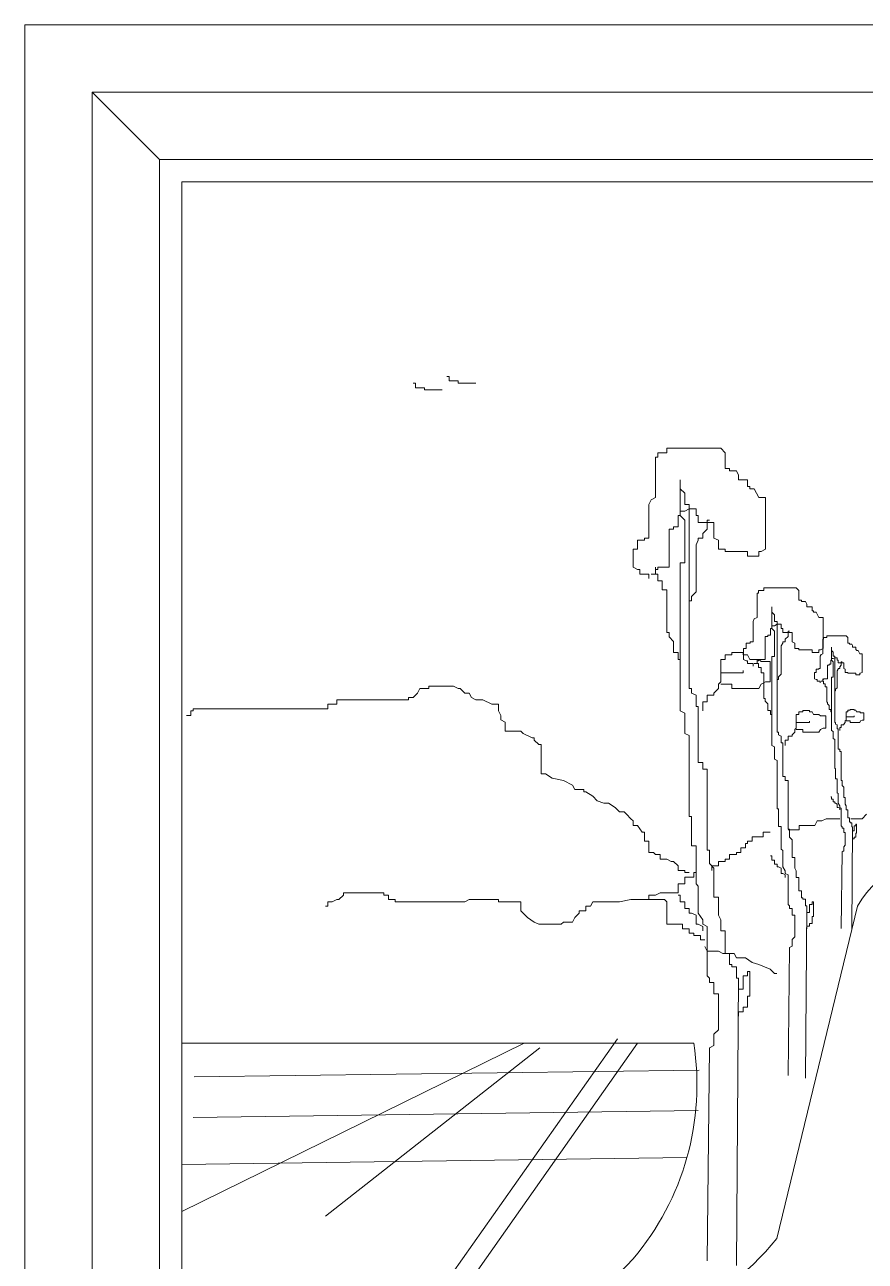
# Model space of a CAD drawing. Header units: millimetres. Extents: x 71641 to 191108, y -23091 to 29972.
# Drawn here: x 158688.5 to 158797, y -16751.8 to -16592.1 of the extents above; entities that cross this region are included whole.
import ezdxf

# ---------------------------------------------------------------- set-up
doc = ezdxf.new("R2010")
doc.units = ezdxf.units.MM
doc.layers.add('8', color=8, linetype='Continuous', lineweight=0)

msp = doc.modelspace()

# ---------------------------------------------------------------- linework, layer by layer
at = {"layer": '8'}
for p, q in [((158878.96, -16592.12), (158688.5, -16592.12)), ((158688.5, -16592.12), (158688.5, -16782.2)), ((158697.2, -16600.82), (158705.9, -16609.51)), ((158870.26, -16600.82), (158697.2, -16600.82)), ((158697.2, -16600.82), (158697.2, -16773.5)), ((158861.57, -16609.51), (158705.9, -16609.51)), ((158705.9, -16609.51), (158705.9, -16764.81)), ((158858.67, -16612.41), (158708.79, -16612.41)), ((158708.79, -16612.41), (158708.79, -16761.91)), ((158773.15, -16652.03), (158773.15, -16650.87)), ((158773.73, -16652.61), (158773.15, -16652.03)), ((158773.73, -16654.06), (158773.73, -16652.61)), ((158774.31, -16654.06), (158773.73, -16654.06)), ((158774.31, -16677.84), (158774.31, -16654.06)), ((158773.15, -16655.51), (158772.86, -16655.51)), ((158772.86, -16655.51), (158772.86, -16656.96)), ((158773.73, -16656.09), (158773.15, -16655.51)), ((158772.28, -16657.25), (158771.7, -16657.25)), ((158771.7, -16657.25), (158771.7, -16662.18)), ((158772.86, -16656.96), (158772.28, -16656.96)), ((158772.28, -16656.96), (158772.28, -16657.25)), ((158773.73, -16661.6), (158773.73, -16656.09)), ((158776.05, -16657.83), (158776.63, -16657.25)), ((158776.63, -16656.09), (158776.92, -16656.09)), ((158776.63, -16657.25), (158776.63, -16656.09)), ((158775.18, -16659.28), (158775.47, -16658.7)), ((158775.47, -16658.41), (158776.05, -16658.41)), ((158775.47, -16658.7), (158775.47, -16658.41)), ((158776.05, -16658.41), (158776.05, -16657.83)), ((158775.18, -16665.37), (158775.18, -16659.28)), ((158769.96, -16663.05), (158769.96, -16662.18)), ((158771.7, -16662.18), (158770.25, -16662.18)), ((158770.25, -16662.18), (158770.25, -16662.47)), ((158773.15, -16680.73), (158773.15, -16661.6)), ((158773.15, -16661.6), (158773.73, -16661.6)), ((158769.96, -16663.05), (158769.38, -16663.05)), ((158770.25, -16662.47), (158769.96, -16662.47)), ((158769.96, -16662.47), (158769.96, -16663.05)), ((158770.25, -16663.05), (158769.96, -16663.05)), ((158770.25, -16663.92), (158770.25, -16663.05)), ((158770.83, -16663.92), (158770.25, -16663.92)), ((158770.83, -16665.08), (158770.83, -16663.92)), ((158771.41, -16665.08), (158770.83, -16665.08)), ((158771.41, -16670.59), (158771.41, -16665.08)), ((158774.6, -16665.95), (158775.18, -16665.37)), ((158774.31, -16666.53), (158774.6, -16666.53)), ((158774.31, -16668.85), (158774.31, -16666.53)), ((158774.6, -16666.53), (158774.6, -16665.95)), ((158784.97, -16667.98), (158784.97, -16667.28)), ((158785.32, -16668.33), (158784.97, -16667.98)), ((158785.32, -16669.2), (158785.32, -16668.33)), ((158784.97, -16670.07), (158784.8, -16670.07)), ((158784.8, -16670.07), (158784.8, -16670.94)), ((158785.32, -16670.41), (158784.97, -16670.07)), ((158785.67, -16669.2), (158785.32, -16669.2)), ((158785.67, -16683.46), (158785.67, -16669.2)), ((158771.7, -16670.59), (158771.41, -16670.59)), ((158771.7, -16671.17), (158771.7, -16670.59)), ((158772.28, -16671.75), (158771.7, -16671.17)), ((158772.28, -16673.2), (158772.28, -16671.75)), ((158784.45, -16671.11), (158784.11, -16671.11)), ((158784.11, -16671.11), (158784.11, -16674.07)), ((158784.8, -16670.94), (158784.45, -16670.94)), ((158784.45, -16670.94), (158784.45, -16671.11)), ((158785.32, -16673.72), (158785.32, -16670.41)), ((158786.37, -16671.98), (158786.37, -16671.81)), ((158786.37, -16671.81), (158786.71, -16671.81)), ((158786.71, -16671.46), (158787.06, -16671.11)), ((158786.71, -16671.81), (158786.71, -16671.46)), ((158787.06, -16671.11), (158787.06, -16670.41)), ((158787.06, -16670.41), (158787.24, -16670.41)), ((158772.86, -16673.2), (158772.28, -16673.2)), ((158772.86, -16674.07), (158772.86, -16673.2)), ((158786.19, -16672.33), (158786.37, -16671.98)), ((158786.19, -16675.98), (158786.19, -16672.33)), ((158792.69, -16672.93), (158792.69, -16672.51)), ((158792.9, -16673.14), (158792.69, -16672.93)), ((158792.9, -16673.66), (158792.9, -16673.14)), ((158773.15, -16674.07), (158772.86, -16674.07)), ((158773.15, -16674.36), (158773.15, -16674.07)), ((158783.06, -16674.59), (158782.71, -16674.59)), ((158783.06, -16674.59), (158783.06, -16674.07)), ((158783.24, -16674.24), (158783.06, -16674.24)), ((158783.06, -16674.24), (158783.06, -16674.59)), ((158783.24, -16674.59), (158783.06, -16674.59)), ((158784.11, -16674.07), (158783.24, -16674.07)), ((158783.24, -16674.07), (158783.24, -16674.24)), ((158783.24, -16675.11), (158783.24, -16674.59)), ((158784.97, -16685.2), (158784.97, -16673.72)), ((158784.97, -16673.72), (158785.32, -16673.72)), ((158792.37, -16674.81), (158792.16, -16674.81)), ((158792.16, -16674.81), (158792.16, -16676.58)), ((158792.58, -16674.7), (158792.37, -16674.7)), ((158792.37, -16674.7), (158792.37, -16674.81)), ((158792.69, -16674.18), (158792.58, -16674.18)), ((158792.58, -16674.18), (158792.58, -16674.7)), ((158792.9, -16674.39), (158792.69, -16674.18)), ((158793.1, -16673.66), (158792.9, -16673.66)), ((158792.9, -16676.37), (158792.9, -16674.39)), ((158793.1, -16682.22), (158793.1, -16673.66)), ((158793.73, -16675.02), (158793.94, -16674.81)), ((158793.73, -16675.23), (158793.73, -16675.02)), ((158793.94, -16674.39), (158794.04, -16674.39)), ((158793.94, -16674.81), (158793.94, -16674.39)), ((158778.37, -16675.81), (158781.26, -16675.81)), ((158778.37, -16676.97), (158778.37, -16675.81)), ((158781.26, -16675.81), (158781.26, -16675.52)), ((158783.58, -16675.11), (158783.24, -16675.11)), ((158783.58, -16675.81), (158783.58, -16675.11)), ((158783.93, -16675.81), (158783.58, -16675.81)), ((158783.93, -16679.11), (158783.93, -16675.81)), ((158785.67, -16678.07), (158785.67, -16676.68)), ((158785.67, -16676.68), (158785.84, -16676.68)), ((158785.84, -16676.33), (158786.19, -16675.98)), ((158785.84, -16676.68), (158785.84, -16676.33)), ((158791.54, -16676.9), (158791.54, -16676.58)), ((158791.64, -16676.69), (158791.54, -16676.69)), ((158791.54, -16676.69), (158791.54, -16676.9)), ((158792.16, -16676.58), (158791.64, -16676.58)), ((158791.64, -16676.58), (158791.64, -16676.69)), ((158792.69, -16683.26), (158792.69, -16676.37)), ((158792.69, -16676.37), (158792.9, -16676.37)), ((158793.42, -16675.54), (158793.52, -16675.33)), ((158793.42, -16677.73), (158793.42, -16675.54)), ((158793.52, -16675.23), (158793.73, -16675.23)), ((158793.52, -16675.33), (158793.52, -16675.23)), ((158739.23, -16678.42), (158739.52, -16677.84)), ((158739.52, -16677.84), (158740.68, -16677.84)), ((158740.68, -16677.84), (158740.68, -16677.55)), ((158740.68, -16677.55), (158743.87, -16677.55)), ((158743.87, -16677.55), (158744.45, -16677.84)), ((158744.45, -16677.84), (158744.74, -16677.84)), ((158744.74, -16677.84), (158745.32, -16678.42)), ((158774.6, -16677.84), (158774.31, -16677.84)), ((158774.6, -16678.42), (158774.6, -16677.84)), ((158777.5, -16678.42), (158778.08, -16677.84)), ((158778.08, -16677.26), (158778.37, -16676.97)), ((158778.08, -16677.84), (158778.08, -16677.26)), ((158791.54, -16676.9), (158791.33, -16676.9)), ((158791.64, -16676.9), (158791.54, -16676.9)), ((158791.64, -16677.21), (158791.64, -16676.9)), ((158791.85, -16677.21), (158791.64, -16677.21)), ((158791.85, -16677.63), (158791.85, -16677.21)), ((158792.06, -16677.63), (158791.85, -16677.63)), ((158792.06, -16679.61), (158792.06, -16677.63)), ((158793.1, -16678.15), (158793.21, -16678.15)), ((158793.1, -16678.98), (158793.1, -16678.15)), ((158793.21, -16677.94), (158793.42, -16677.73)), ((158793.21, -16678.15), (158793.21, -16677.94)), ((158727.63, -16680.44), (158727.63, -16679.86)), ((158727.63, -16679.86), (158728.79, -16679.86)), ((158728.79, -16679.86), (158728.79, -16679.29)), ((158728.79, -16679.29), (158738.07, -16679.29)), ((158738.07, -16679.29), (158738.07, -16679)), ((158738.07, -16679), (158738.65, -16679)), ((158738.65, -16679), (158739.23, -16678.42)), ((158745.32, -16678.42), (158745.9, -16678.42)), ((158745.9, -16678.42), (158746.19, -16679)), ((158746.19, -16679), (158746.77, -16679.29)), ((158746.77, -16679.29), (158747.64, -16679.29)), ((158747.64, -16679.29), (158748.8, -16679.86)), ((158748.8, -16679.86), (158749.67, -16679.86)), ((158749.67, -16679.86), (158749.67, -16680.73)), ((158775.18, -16678.71), (158774.6, -16678.42)), ((158775.18, -16680.15), (158775.18, -16678.71)), ((158776.05, -16680.73), (158776.05, -16679.57)), ((158776.05, -16679.57), (158776.63, -16679.57)), ((158776.63, -16678.71), (158777.5, -16678.71)), ((158776.63, -16679.57), (158776.63, -16678.71)), ((158777.5, -16678.71), (158777.5, -16678.42)), ((158784.11, -16679.11), (158783.93, -16679.11)), ((158784.11, -16679.46), (158784.11, -16679.11)), ((158784.45, -16679.81), (158784.11, -16679.46)), ((158784.45, -16680.68), (158784.45, -16679.81)), ((158792.16, -16679.61), (158792.06, -16679.61)), ((158792.16, -16679.82), (158792.16, -16679.61)), ((158792.37, -16680.03), (158792.16, -16679.82)), ((158709.37, -16681.31), (158709.95, -16681.31)), ((158709.95, -16681.31), (158709.95, -16680.73)), ((158709.95, -16680.73), (158710.24, -16680.73)), ((158710.24, -16680.73), (158710.24, -16680.44)), ((158710.24, -16680.44), (158727.63, -16680.44)), ((158749.67, -16680.73), (158749.96, -16681.31)), ((158749.96, -16681.31), (158749.96, -16681.89)), ((158773.73, -16681.02), (158773.15, -16680.73)), ((158773.73, -16683.63), (158773.73, -16681.02)), ((158775.47, -16680.15), (158775.18, -16680.15)), ((158775.47, -16687.4), (158775.47, -16680.15)), ((158784.8, -16680.68), (158784.45, -16680.68)), ((158784.8, -16681.2), (158784.8, -16680.68)), ((158784.97, -16681.2), (158784.8, -16681.2)), ((158784.97, -16681.37), (158784.97, -16681.2)), ((158792.37, -16680.55), (158792.37, -16680.03)), ((158792.58, -16680.55), (158792.37, -16680.55)), ((158792.58, -16680.86), (158792.58, -16680.55)), ((158792.69, -16680.86), (158792.58, -16680.86)), ((158792.69, -16680.97), (158792.69, -16680.86)), ((158795.61, -16681.49), (158795.61, -16681.38)), ((158749.96, -16681.89), (158750.53, -16682.18)), ((158750.53, -16682.18), (158750.53, -16683.34)), ((158787.93, -16683.11), (158788.11, -16682.94)), ((158788.11, -16682.94), (158788.11, -16682.24)), ((158788.11, -16682.24), (158789.85, -16682.24)), ((158789.85, -16682.24), (158789.85, -16682.07)), ((158793.21, -16682.22), (158793.1, -16682.22)), ((158793.21, -16682.43), (158793.21, -16682.22)), ((158793.42, -16682.53), (158793.21, -16682.43)), ((158793.42, -16683.05), (158793.42, -16682.53)), ((158793.52, -16683.05), (158793.42, -16683.05)), ((158793.52, -16685.66), (158793.52, -16683.05)), ((158793.73, -16682.85), (158793.94, -16682.85)), ((158793.73, -16683.26), (158793.73, -16682.85)), ((158793.94, -16682.53), (158794.25, -16682.53)), ((158793.94, -16682.85), (158793.94, -16682.53)), ((158794.25, -16682.43), (158794.46, -16682.22)), ((158794.25, -16682.53), (158794.25, -16682.43)), ((158794.46, -16682.01), (158794.56, -16681.91)), ((158794.46, -16682.22), (158794.46, -16682.01)), ((158794.56, -16681.49), (158795.61, -16681.49)), ((158794.56, -16681.91), (158794.56, -16681.49)), ((158750.53, -16683.34), (158752.56, -16683.34)), ((158752.56, -16683.34), (158752.85, -16683.63)), ((158752.85, -16683.63), (158754.01, -16684.21)), ((158754.01, -16684.21), (158754.3, -16684.21)), ((158754.3, -16684.21), (158754.3, -16684.5)), ((158754.3, -16684.5), (158754.88, -16685.08)), ((158774.31, -16683.92), (158773.73, -16683.63)), ((158774.31, -16694.36), (158774.31, -16683.92)), ((158785.84, -16683.46), (158785.67, -16683.46)), ((158785.84, -16683.81), (158785.84, -16683.46)), ((158786.19, -16683.98), (158785.84, -16683.81)), ((158786.19, -16684.85), (158786.19, -16683.98)), ((158786.71, -16685.2), (158786.71, -16684.5)), ((158786.71, -16684.5), (158787.06, -16684.5)), ((158787.06, -16684.5), (158787.06, -16683.98)), ((158787.06, -16683.98), (158787.58, -16683.98)), ((158787.58, -16683.81), (158787.93, -16683.46)), ((158787.58, -16683.98), (158787.58, -16683.81)), ((158787.93, -16683.46), (158787.93, -16683.11)), ((158792.9, -16683.37), (158792.69, -16683.26)), ((158792.9, -16684.31), (158792.9, -16683.37)), ((158793.1, -16684.41), (158792.9, -16684.31)), ((158793.1, -16688.17), (158793.1, -16684.41)), ((158754.88, -16685.08), (158755.17, -16685.08)), ((158755.17, -16685.08), (158755.17, -16688.85)), ((158785.32, -16685.37), (158784.97, -16685.2)), ((158785.32, -16686.94), (158785.32, -16685.37)), ((158786.37, -16684.85), (158786.19, -16684.85)), ((158786.37, -16689.2), (158786.37, -16684.85)), ((158793.73, -16685.66), (158793.52, -16685.66)), ((158793.73, -16685.98), (158793.73, -16685.66)), ((158793.94, -16685.98), (158793.73, -16685.98)), ((158793.94, -16689.73), (158793.94, -16685.98)), ((158776.05, -16687.4), (158775.47, -16687.4)), ((158776.05, -16688.27), (158776.05, -16687.4)), ((158785.67, -16687.11), (158785.32, -16686.94)), ((158785.67, -16693.37), (158785.67, -16687.11)), ((158755.17, -16688.85), (158755.75, -16688.85)), ((158755.75, -16688.85), (158756.62, -16689.43)), ((158756.62, -16689.43), (158758.07, -16689.72)), ((158776.63, -16688.27), (158776.05, -16688.27)), ((158776.63, -16698.71), (158776.63, -16688.27)), ((158786.71, -16689.2), (158786.37, -16689.2)), ((158786.71, -16689.72), (158786.71, -16689.2)), ((158793.21, -16688.17), (158793.1, -16688.17)), ((158793.21, -16689.52), (158793.21, -16688.17)), ((158758.07, -16689.72), (158759.23, -16690.3)), ((158759.23, -16690.3), (158759.52, -16690.88)), ((158759.52, -16690.88), (158760.68, -16690.88)), ((158760.68, -16690.88), (158760.68, -16691.17)), ((158787.06, -16689.72), (158786.71, -16689.72)), ((158787.06, -16695.98), (158787.06, -16689.72)), ((158793.42, -16689.52), (158793.21, -16689.52)), ((158793.42, -16691.3), (158793.42, -16689.52)), ((158794.04, -16689.73), (158793.94, -16689.73)), ((158794.04, -16690.36), (158794.04, -16689.73)), ((158794.25, -16690.57), (158794.04, -16690.36)), ((158794.25, -16691.92), (158794.25, -16690.57)), ((158760.68, -16691.17), (158760.97, -16691.17)), ((158760.97, -16691.17), (158761.84, -16691.75)), ((158761.84, -16691.75), (158762.42, -16692.33)), ((158762.42, -16692.33), (158763.29, -16692.62)), ((158763.29, -16692.62), (158763.87, -16692.62)), ((158763.87, -16692.62), (158764.74, -16693.2)), ((158792.69, -16691.82), (158792.58, -16691.82)), ((158792.69, -16692.13), (158792.69, -16691.82)), ((158792.9, -16692.13), (158792.69, -16692.13)), ((158792.9, -16692.45), (158792.9, -16692.13)), ((158793.1, -16692.45), (158792.9, -16692.45)), ((158793.1, -16692.66), (158793.1, -16692.45)), ((158793.21, -16692.66), (158793.1, -16692.66)), ((158793.42, -16692.76), (158793.21, -16692.66)), ((158793.52, -16691.4), (158793.42, -16691.3)), ((158793.52, -16692.66), (158793.52, -16691.4)), ((158793.73, -16692.97), (158793.52, -16692.66)), ((158794.46, -16691.92), (158794.25, -16691.92)), ((158794.46, -16692.76), (158794.46, -16691.92)), ((158764.74, -16693.2), (158765.32, -16693.78)), ((158765.32, -16693.78), (158765.9, -16693.78)), ((158765.9, -16693.78), (158766.19, -16694.07)), ((158766.19, -16694.07), (158766.77, -16694.65)), ((158785.84, -16693.37), (158785.67, -16693.37)), ((158785.84, -16695.64), (158785.84, -16693.37)), ((158793.42, -16693.18), (158793.42, -16692.76)), ((158793.52, -16693.18), (158793.42, -16693.18)), ((158793.73, -16693.28), (158793.52, -16693.18)), ((158793.73, -16693.18), (158793.73, -16692.97)), ((158793.94, -16693.28), (158793.73, -16693.18)), ((158793.73, -16693.49), (158793.73, -16693.28)), ((158793.94, -16695.58), (158793.94, -16693.28)), ((158794.56, -16692.97), (158794.46, -16692.76)), ((158794.56, -16693.49), (158794.56, -16692.97)), ((158794.77, -16693.49), (158794.56, -16693.49)), ((158794.77, -16694.53), (158794.77, -16693.49)), ((158796.63, -16694.65), (158797.21, -16694.07)), ((158766.77, -16694.65), (158767.06, -16694.94)), ((158767.06, -16694.94), (158767.06, -16695.52)), ((158767.06, -16695.52), (158767.64, -16695.52)), ((158767.64, -16695.52), (158768.22, -16696.39)), ((158774.6, -16694.36), (158774.31, -16694.36)), ((158774.6, -16698.13), (158774.6, -16694.36)), ((158786.19, -16695.64), (158785.84, -16695.64)), ((158786.19, -16698.59), (158786.19, -16695.64)), ((158788.51, -16696.1), (158788.51, -16695.52)), ((158788.51, -16695.52), (158790.54, -16695.52)), ((158790.54, -16695.52), (158790.83, -16694.94)), ((158790.83, -16694.94), (158791.41, -16694.94)), ((158791.41, -16694.94), (158791.99, -16694.65)), ((158791.99, -16694.65), (158793.73, -16694.65)), ((158794.04, -16695.68), (158793.94, -16695.58)), ((158794.04, -16695.89), (158794.04, -16695.68)), ((158794.98, -16694.53), (158794.77, -16694.53)), ((158794.98, -16695.06), (158794.98, -16694.53)), ((158795.09, -16695.06), (158794.98, -16695.06)), ((158795.09, -16695.16), (158795.09, -16695.06)), ((158795.3, -16695.16), (158795.09, -16695.16)), ((158795.18, -16694.65), (158796.63, -16694.65)), ((158795.3, -16695.68), (158795.3, -16695.16)), ((158795.3, -16709.04), (158795.4, -16695.68)), ((158795.4, -16695.68), (158795.3, -16695.68)), ((158795.61, -16695.58), (158795.82, -16695.58)), ((158795.61, -16696.2), (158795.61, -16695.58)), ((158795.82, -16695.37), (158795.92, -16695.37)), ((158795.82, -16695.58), (158795.82, -16695.37)), ((158795.92, -16695.37), (158795.92, -16696.52)), ((158768.22, -16696.39), (158768.51, -16696.39)), ((158768.51, -16696.39), (158768.51, -16697.55)), ((158782.42, -16697.55), (158782.42, -16696.97)), ((158782.42, -16696.97), (158783.87, -16696.97)), ((158783.87, -16696.97), (158783.87, -16696.39)), ((158783.87, -16696.39), (158784.74, -16696.39)), ((158787.24, -16695.98), (158787.06, -16695.98)), ((158787.06, -16696.1), (158788.51, -16696.1)), ((158787.24, -16697.03), (158787.24, -16695.98)), ((158787.58, -16697.37), (158787.24, -16697.03)), ((158787.58, -16699.64), (158787.58, -16697.37)), ((158794.25, -16695.89), (158794.04, -16695.89)), ((158794.25, -16696.41), (158794.25, -16695.89)), ((158794.46, -16696.41), (158794.25, -16696.41)), ((158794.46, -16698.08), (158794.46, -16696.41)), ((158795.4, -16696.2), (158795.61, -16696.2)), ((158795.4, -16697.25), (158795.4, -16697.46)), ((158795.61, -16697.25), (158795.4, -16697.25)), ((158795.61, -16697.04), (158795.61, -16697.25)), ((158795.82, -16697.04), (158795.61, -16697.04)), ((158795.82, -16696.52), (158795.82, -16697.04)), ((158795.92, -16696.52), (158795.82, -16696.52)), ((158768.51, -16697.55), (158769.09, -16697.55)), ((158769.09, -16697.55), (158769.09, -16699)), ((158769.09, -16699), (158769.67, -16699)), ((158769.67, -16699), (158769.96, -16699.29)), ((158775.18, -16698.13), (158774.6, -16698.13)), ((158775.18, -16703.06), (158775.18, -16698.13)), ((158776.92, -16698.71), (158776.63, -16698.71)), ((158776.92, -16700.45), (158776.92, -16698.71)), ((158780.39, -16699.29), (158780.39, -16699)), ((158780.39, -16699), (158780.97, -16699)), ((158780.97, -16699), (158780.97, -16698.42)), ((158780.97, -16698.42), (158781.55, -16698.42)), ((158781.55, -16698.42), (158781.55, -16697.84)), ((158781.55, -16697.84), (158781.84, -16697.84)), ((158781.84, -16697.84), (158781.84, -16697.55)), ((158781.84, -16697.55), (158782.42, -16697.55)), ((158786.37, -16698.77), (158786.19, -16698.59)), ((158786.37, -16700.85), (158786.37, -16698.77)), ((158793.94, -16708.83), (158794.04, -16698.92)), ((158794.04, -16698.92), (158794.25, -16698.81)), ((158794.25, -16698.29), (158794.46, -16698.08)), ((158794.25, -16698.81), (158794.25, -16698.29)), ((158769.96, -16699.29), (158770.54, -16699.29)), ((158770.54, -16699.29), (158770.54, -16699.87)), ((158770.54, -16699.87), (158771.41, -16699.87)), ((158771.41, -16699.87), (158771.99, -16700.16)), ((158771.99, -16700.16), (158772.28, -16700.16)), ((158772.28, -16700.16), (158772.86, -16700.74)), ((158777.5, -16701.03), (158776.92, -16700.45)), ((158778.08, -16700.74), (158778.08, -16700.16)), ((158778.08, -16700.16), (158778.95, -16700.16)), ((158778.95, -16700.16), (158778.95, -16699.87)), ((158778.95, -16699.87), (158779.52, -16699.87)), ((158779.52, -16699.87), (158779.52, -16699.29)), ((158779.52, -16699.29), (158780.39, -16699.29)), ((158784.97, -16699.46), (158784.8, -16699.46)), ((158784.97, -16699.98), (158784.97, -16699.46)), ((158785.32, -16699.98), (158784.97, -16699.98)), ((158785.32, -16700.51), (158785.32, -16699.98)), ((158785.67, -16700.51), (158785.32, -16700.51)), ((158785.67, -16700.85), (158785.67, -16700.51)), ((158787.93, -16699.64), (158787.58, -16699.64)), ((158787.93, -16701.03), (158787.93, -16699.64)), ((158772.86, -16700.74), (158772.86, -16701.32)), ((158772.86, -16701.32), (158773.73, -16701.32)), ((158773.73, -16701.32), (158773.73, -16701.61)), ((158773.73, -16701.61), (158774.31, -16701.61)), ((158773.73, -16703.06), (158773.73, -16702.19)), ((158773.73, -16702.19), (158774.89, -16702.19)), ((158774.89, -16702.19), (158774.89, -16701.61)), ((158774.89, -16701.61), (158775.18, -16701.61)), ((158777.21, -16701.32), (158777.21, -16700.74)), ((158777.21, -16700.74), (158778.08, -16700.74)), ((158777.5, -16704.8), (158777.5, -16701.03)), ((158785.84, -16700.85), (158785.67, -16700.85)), ((158786.19, -16701.03), (158785.84, -16700.85)), ((158786.19, -16701.72), (158786.19, -16701.03)), ((158786.37, -16701.72), (158786.19, -16701.72)), ((158786.71, -16701.38), (158786.37, -16700.85)), ((158786.71, -16701.9), (158786.37, -16701.72)), ((158786.71, -16701.72), (158786.71, -16701.38)), ((158787.06, -16701.9), (158786.71, -16701.72)), ((158786.71, -16702.25), (158786.71, -16701.9)), ((158787.06, -16705.72), (158787.06, -16701.9)), ((158788.11, -16701.38), (158787.93, -16701.03)), ((158788.11, -16702.25), (158788.11, -16701.38)), ((158772.86, -16704.22), (158772.86, -16703.06)), ((158772.86, -16703.06), (158773.73, -16703.06)), ((158775.47, -16703.35), (158775.18, -16703.06)), ((158775.47, -16706.83), (158775.47, -16703.35)), ((158788.45, -16702.25), (158788.11, -16702.25)), ((158788.45, -16703.98), (158788.45, -16702.25)), ((158727.63, -16705.96), (158727.63, -16705.38)), ((158727.63, -16705.38), (158728.21, -16705.38)), ((158728.21, -16705.38), (158728.79, -16705.09)), ((158728.79, -16705.09), (158729.08, -16705.09)), ((158729.08, -16705.09), (158729.66, -16704.51)), ((158729.66, -16704.51), (158729.66, -16704.22)), ((158729.66, -16704.22), (158734.88, -16704.22)), ((158734.88, -16704.22), (158734.88, -16704.51)), ((158734.88, -16704.51), (158735.46, -16704.51)), ((158735.46, -16704.51), (158735.46, -16705.09)), ((158735.46, -16705.09), (158736.33, -16705.09)), ((158736.33, -16705.09), (158736.33, -16705.38)), ((158736.33, -16705.38), (158745.32, -16705.38)), ((158745.32, -16705.38), (158745.9, -16705.09)), ((158745.9, -16705.09), (158749.67, -16705.09)), ((158749.67, -16705.09), (158749.67, -16705.38)), ((158749.67, -16705.38), (158752.56, -16705.38)), ((158752.56, -16705.38), (158752.56, -16706.54)), ((158761.55, -16705.96), (158761.84, -16705.38)), ((158761.84, -16705.38), (158765.32, -16705.38)), ((158765.32, -16705.38), (158766.77, -16705.09)), ((158766.77, -16705.09), (158771.12, -16705.09)), ((158769.09, -16704.51), (158769.96, -16704.51)), ((158769.09, -16705.09), (158769.09, -16704.51)), ((158769.96, -16704.51), (158770.54, -16704.22)), ((158770.54, -16704.22), (158772.86, -16704.22)), ((158771.12, -16705.09), (158771.41, -16705.38)), ((158771.41, -16705.38), (158771.41, -16708.28)), ((158773.15, -16704.51), (158772.86, -16704.51)), ((158773.15, -16705.38), (158773.15, -16704.51)), ((158773.73, -16705.38), (158773.15, -16705.38)), ((158773.73, -16706.25), (158773.73, -16705.38)), ((158778.08, -16704.8), (158777.5, -16704.8)), ((158778.08, -16707.12), (158778.08, -16704.8)), ((158788.8, -16703.98), (158788.45, -16703.98)), ((158788.8, -16704.85), (158788.8, -16703.98)), ((158788.98, -16704.85), (158788.8, -16704.85)), ((158788.98, -16705.03), (158788.98, -16704.85)), ((158789.32, -16705.03), (158788.98, -16705.03)), ((158789.32, -16705.9), (158789.32, -16705.03)), ((158790.19, -16705.72), (158790.19, -16705.38)), ((158790.19, -16705.38), (158790.37, -16705.38)), ((158790.37, -16705.38), (158790.37, -16707.29)), ((158727.34, -16705.96), (158727.63, -16705.96)), ((158752.56, -16706.54), (158752.85, -16706.83)), ((158752.85, -16706.83), (158753.43, -16707.41)), ((158759.52, -16707.41), (158760.1, -16706.83)), ((158760.1, -16706.83), (158760.1, -16706.54)), ((158760.1, -16706.54), (158760.97, -16706.54)), ((158760.97, -16706.54), (158760.97, -16705.96)), ((158760.97, -16705.96), (158761.55, -16705.96)), ((158774.31, -16706.25), (158773.73, -16706.25)), ((158774.31, -16706.83), (158774.31, -16706.25)), ((158774.6, -16706.83), (158774.31, -16706.83)), ((158775.18, -16707.12), (158774.6, -16706.83)), ((158776.05, -16707.7), (158775.47, -16706.83)), ((158796.05, -16705.96), (158785.61, -16748.86)), ((158787.24, -16705.9), (158787.06, -16705.72)), ((158787.24, -16706.25), (158787.24, -16705.9)), ((158787.58, -16706.25), (158787.24, -16706.25)), ((158787.58, -16707.12), (158787.58, -16706.25)), ((158789.32, -16728.16), (158789.5, -16705.9)), ((158789.5, -16705.9), (158789.32, -16705.9)), ((158789.5, -16706.77), (158789.85, -16706.77)), ((158789.85, -16706.77), (158789.85, -16705.72)), ((158789.85, -16705.72), (158790.19, -16705.72)), ((158753.43, -16707.41), (158754.3, -16707.99)), ((158754.3, -16707.99), (158754.88, -16708.28)), ((158754.88, -16708.28), (158757.78, -16708.28)), ((158757.78, -16708.28), (158758.07, -16707.99)), ((158758.07, -16707.99), (158759.23, -16707.99)), ((158759.23, -16707.99), (158759.52, -16707.41)), ((158771.41, -16708.28), (158773.44, -16708.28)), ((158773.44, -16708.28), (158773.44, -16708.85)), ((158775.18, -16708.28), (158775.18, -16707.12)), ((158775.47, -16708.28), (158775.18, -16708.28)), ((158776.05, -16708.56), (158775.47, -16708.28)), ((158776.05, -16708.28), (158776.05, -16707.7)), ((158776.63, -16708.56), (158776.05, -16708.28)), ((158776.05, -16709.14), (158776.05, -16708.56)), ((158776.63, -16714.94), (158776.63, -16708.56)), ((158778.37, -16707.7), (158778.08, -16707.12)), ((158778.37, -16709.14), (158778.37, -16707.7)), ((158787.93, -16707.12), (158787.58, -16707.12)), ((158787.93, -16709.9), (158787.93, -16707.12)), ((158789.85, -16708.51), (158789.5, -16708.51)), ((158789.5, -16708.51), (158789.5, -16708.85)), ((158790.19, -16708.16), (158789.85, -16708.16)), ((158789.85, -16708.16), (158789.85, -16708.51)), ((158790.37, -16707.29), (158790.19, -16707.29)), ((158790.19, -16707.29), (158790.19, -16708.16)), ((158773.44, -16708.85), (158774.31, -16708.85)), ((158774.31, -16708.85), (158774.31, -16709.43)), ((158774.31, -16709.43), (158774.89, -16709.43)), ((158774.89, -16709.43), (158774.89, -16709.72)), ((158774.89, -16709.72), (158775.76, -16709.72)), ((158775.76, -16709.72), (158775.76, -16710.3)), ((158778.95, -16709.14), (158778.37, -16709.14)), ((158778.95, -16712.04), (158778.95, -16709.14)), ((158787.58, -16710.25), (158787.93, -16709.9)), ((158775.76, -16710.3), (158776.34, -16710.3)), ((158776.34, -16711.17), (158776.63, -16711.75)), ((158776.63, -16711.75), (158778.08, -16711.75)), ((158778.08, -16711.75), (158778.66, -16712.04)), ((158787.06, -16727.81), (158787.24, -16711.29)), ((158787.24, -16711.29), (158787.58, -16711.12)), ((158787.58, -16711.12), (158787.58, -16710.25)), ((158778.66, -16712.04), (158780.1, -16712.04)), ((158779.52, -16712.04), (158778.95, -16712.04)), ((158779.52, -16713.49), (158779.52, -16712.04)), ((158780.1, -16712.04), (158780.39, -16712.62)), ((158780.39, -16712.62), (158781.55, -16712.62)), ((158781.55, -16712.62), (158782.42, -16713.2)), ((158782.42, -16713.2), (158783.29, -16713.49)), ((158776.92, -16715.23), (158776.63, -16714.94)), ((158779.81, -16713.49), (158779.52, -16713.49)), ((158779.81, -16713.78), (158779.81, -16713.49)), ((158780.39, -16713.78), (158779.81, -16713.78)), ((158780.39, -16715.23), (158780.39, -16713.78)), ((158781.26, -16714.94), (158781.84, -16714.94)), ((158781.26, -16716.68), (158781.26, -16714.94)), ((158781.84, -16714.36), (158782.13, -16714.36)), ((158781.84, -16714.94), (158781.84, -16714.36)), ((158782.13, -16714.36), (158782.13, -16717.55)), ((158783.29, -16713.49), (158784.74, -16714.07)), ((158784.74, -16714.07), (158785.32, -16714.65)), ((158785.32, -16714.65), (158785.61, -16714.65)), ((158776.92, -16715.81), (158776.92, -16715.23)), ((158777.5, -16715.81), (158776.92, -16715.81)), ((158777.5, -16717.26), (158777.5, -16715.81)), ((158780.39, -16752.34), (158780.68, -16715.23)), ((158780.68, -16715.23), (158780.39, -16715.23)), ((158778.08, -16717.26), (158777.5, -16717.26)), ((158778.08, -16721.9), (158778.08, -16717.26)), ((158780.68, -16716.68), (158781.26, -16716.68)), ((158781.84, -16717.55), (158781.84, -16719)), ((158782.13, -16717.55), (158781.84, -16717.55)), ((158780.68, -16719.58), (158780.68, -16720.16)), ((158781.26, -16719.58), (158780.68, -16719.58)), ((158781.26, -16719), (158781.26, -16719.58)), ((158781.84, -16719), (158781.26, -16719)), ((158777.5, -16722.48), (158778.08, -16721.9)), ((158777.5, -16723.93), (158777.5, -16722.48)), ((158753, -16723.64), (158708.79, -16745.38)), ((158755.03, -16724.22), (158727.34, -16745.96)), ((158765.03, -16723.06), (158738.07, -16761.33)), ((158767.64, -16723.64), (158740.68, -16761.91)), ((158776.63, -16751.76), (158776.92, -16724.22)), ((158776.92, -16724.22), (158777.5, -16723.93)), ((158775.6, -16727.1), (158710.39, -16727.99)), ((158775.46, -16732.32), (158710.24, -16733.21)), ((158774.01, -16738.41), (158708.79, -16739.29))]:
    msp.add_line(p, q, dxfattribs=at)
for points in [[(158743, -16637.54), (158743.29, -16637.54), (158743.29, -16638.12), (158744.45, -16638.12), (158744.45, -16638.41), (158746.77, -16638.41)], [(158738.65, -16638.41), (158738.94, -16638.41), (158738.94, -16638.99), (158740.1, -16638.99), (158740.1, -16639.28), (158742.42, -16639.28)], [(158769.09, -16663.63), (158769.09, -16663.05), (158767.93, -16663.05), (158767.93, -16662.47), (158767.64, -16662.47), (158767.06, -16662.18), (158767.06, -16659.86), (158767.64, -16659.86), (158767.64, -16658.7), (158768.51, -16658.7), (158768.51, -16658.41), (158769.09, -16658.41), (158769.09, -16654.06), (158769.38, -16653.48), (158769.96, -16653.19), (158769.96, -16647.98), (158770.25, -16647.98), (158770.25, -16647.4), (158771.41, -16647.4), (158771.41, -16646.82), (158778.37, -16646.82), (158778.95, -16647.4), (158778.95, -16649.43), (158779.52, -16649.43), (158779.52, -16649.72), (158780.39, -16649.72), (158780.68, -16650.3), (158780.68, -16650.87), (158781.84, -16650.87), (158781.84, -16651.74), (158782.13, -16651.74), (158782.13, -16652.03), (158782.71, -16652.03), (158783.29, -16653.19), (158784.16, -16653.19), (158784.16, -16659.86), (158783.58, -16660.15), (158783.29, -16660.15), (158783.29, -16660.73), (158781.84, -16660.73), (158781.84, -16660.15), (158778.95, -16660.15), (158778.95, -16659.86), (158778.08, -16659.86), (158778.08, -16658.7), (158777.5, -16658.41), (158777.5, -16656.38), (158775.47, -16656.38), (158775.47, -16655.51), (158775.18, -16655.51), (158775.18, -16654.64), (158774.31, -16654.64), (158773.73, -16654.93), (158773.15, -16654.93), (158773.15, -16655.51), (158773.15, -16651.16)], [(158782.54, -16674.94), (158782.54, -16674.59), (158781.84, -16674.59), (158781.84, -16674.24), (158781.67, -16674.24), (158781.32, -16674.07), (158781.32, -16672.68), (158781.67, -16672.68), (158781.67, -16671.98), (158782.19, -16671.98), (158782.19, -16671.81), (158782.54, -16671.81), (158782.54, -16669.2), (158782.71, -16668.85), (158783.06, -16668.67), (158783.06, -16665.54), (158783.24, -16665.54), (158783.24, -16665.2), (158783.93, -16665.2), (158783.93, -16664.85), (158788.11, -16664.85), (158788.45, -16665.2), (158788.45, -16666.41), (158788.8, -16666.41), (158788.8, -16666.59), (158789.32, -16666.59), (158789.5, -16666.94), (158789.5, -16667.28), (158790.19, -16667.28), (158790.19, -16667.81), (158790.37, -16667.81), (158790.37, -16667.98), (158790.71, -16667.98), (158791.06, -16668.67), (158791.58, -16668.67), (158791.58, -16672.68), (158791.24, -16672.85), (158791.06, -16672.85), (158791.06, -16673.2), (158790.19, -16673.2), (158790.19, -16672.85), (158788.45, -16672.85), (158788.45, -16672.68), (158787.93, -16672.68), (158787.93, -16671.98), (158787.58, -16671.81), (158787.58, -16670.59), (158786.37, -16670.59), (158786.37, -16670.07), (158786.19, -16670.07), (158786.19, -16669.54), (158785.67, -16669.54), (158785.32, -16669.72), (158784.97, -16669.72), (158784.97, -16670.07), (158784.97, -16667.46)], [(158791.23, -16677.11), (158791.23, -16676.9), (158790.81, -16676.9), (158790.81, -16676.69), (158790.7, -16676.69), (158790.49, -16676.58), (158790.49, -16675.75), (158790.7, -16675.75), (158790.7, -16675.33), (158791.02, -16675.33), (158791.02, -16675.23), (158791.23, -16675.23), (158791.23, -16673.66), (158791.33, -16673.45), (158791.54, -16673.35), (158791.54, -16671.47), (158791.64, -16671.47), (158791.64, -16671.26), (158792.06, -16671.26), (158792.06, -16671.05), (158794.56, -16671.05), (158794.77, -16671.26), (158794.77, -16671.99), (158794.98, -16671.99), (158794.98, -16672.1), (158795.3, -16672.1), (158795.4, -16672.3), (158795.4, -16672.51), (158795.82, -16672.51), (158795.82, -16672.83), (158795.92, -16672.83), (158795.92, -16672.93), (158796.13, -16672.93), (158796.34, -16673.35), (158796.65, -16673.35), (158796.65, -16675.75), (158796.44, -16675.85), (158796.34, -16675.85), (158796.34, -16676.06), (158795.82, -16676.06), (158795.82, -16675.85), (158794.77, -16675.85), (158794.77, -16675.75), (158794.46, -16675.75), (158794.46, -16675.33), (158794.25, -16675.23), (158794.25, -16674.5), (158793.52, -16674.5), (158793.52, -16674.18), (158793.42, -16674.18), (158793.42, -16673.87), (158793.1, -16673.87), (158792.9, -16673.97), (158792.69, -16673.97), (158792.69, -16674.18), (158792.69, -16672.62)], [(158778.95, -16675.81), (158778.37, -16675.81), (158778.37, -16674.07), (158778.95, -16674.07), (158778.95, -16673.49), (158779.81, -16673.49), (158779.81, -16673.2), (158781.26, -16673.2), (158781.26, -16673.49), (158781.84, -16673.49), (158782.13, -16674.07), (158783.29, -16674.07), (158783.58, -16674.36), (158784.74, -16674.36), (158784.74, -16676.97), (158784.16, -16676.97), (158783.58, -16677.26), (158783.29, -16677.84), (158779.81, -16677.84), (158779.81, -16677.26), (158778.37, -16677.26)], [(158788.45, -16682.24), (158788.11, -16682.24), (158788.11, -16681.2), (158788.45, -16681.2), (158788.45, -16680.85), (158788.98, -16680.85), (158788.98, -16680.68), (158789.85, -16680.68), (158789.85, -16680.85), (158790.19, -16680.85), (158790.37, -16681.2), (158791.06, -16681.2), (158791.24, -16681.37), (158791.93, -16681.37), (158791.93, -16682.94), (158791.58, -16682.94), (158791.24, -16683.11), (158791.06, -16683.46), (158788.98, -16683.46), (158788.98, -16683.11), (158788.11, -16683.11)], [(158794.77, -16681.49), (158794.56, -16681.49), (158794.56, -16680.86), (158794.77, -16680.86), (158794.77, -16680.65), (158795.09, -16680.65), (158795.09, -16680.55), (158795.61, -16680.55), (158795.61, -16680.65), (158795.82, -16680.65), (158795.92, -16680.86), (158796.34, -16680.86), (158796.44, -16680.97), (158796.86, -16680.97), (158796.86, -16681.91), (158796.65, -16681.91), (158796.44, -16682.01), (158796.34, -16682.22), (158795.09, -16682.22), (158795.09, -16682.01), (158794.56, -16682.01)]]:
    msp.add_lwpolyline(points, dxfattribs=at)
msp.add_lwpolyline([(158708.79, -16723.64), (158774.89, -16723.64, -0.217982), (158767.06, -16751.47, -0.301041), (158749.09, -16756.69, 0.187722)], format="xyb", dxfattribs=at)
for centre, radius, start, end in [((158806.92, -16711.86), 12.37, 75.7544, 151.5044), ((158757.91, -16726.46), 35.63, 264.1925, 321.0472)]:
    msp.add_arc(centre, radius, start, end, dxfattribs=at)

doc.saveas('drawing.dxf')
